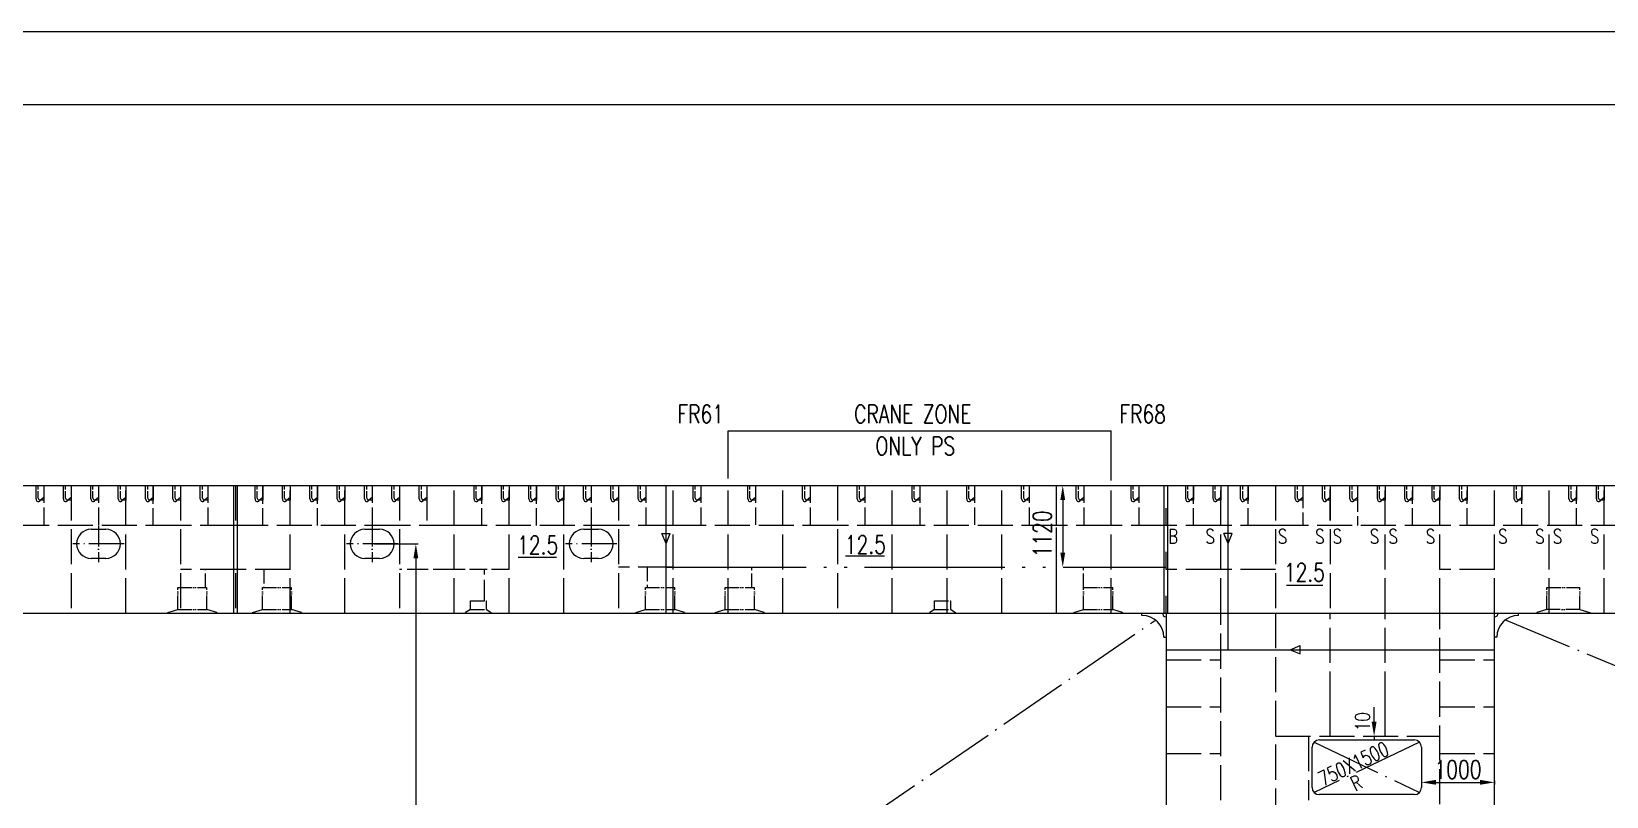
# Model space of a CAD drawing. Extents: x 415194 to 563994, y 453377 to 495577.
# Drawn here: x 459054 to 480630, y 485000 to 495477 of the extents above; entities that cross this region are included whole.
import ezdxf

# ---------------------------------------------------------------- set-up
doc = ezdxf.new("R2010")
doc.units = 0
doc.header["$LTSCALE"] = 40
doc.header["$MEASUREMENT"] = 0
for name, pattern in [('ACAD_ISO02W100', [15, 12, -3]), ('ACAD_ISO03W100', [30, 12, -18]), ('ACAD_ISO04W100', [30.5, 24, -3, 0.5, -3]), ('ACAD_ISO05W100', [34, 24, -3, 0.5, -3, 0.5, -3])]:
    doc.linetypes.add(name, pattern=pattern)
doc.layers.get('0').update_dxf_attribs({"linetype": 'CONTINUOUS'})
doc.layers.get('DEFPOINTS').update_dxf_attribs({"linetype": 'CONTINUOUS'})
for name, color, linetype in [('BT_ENG', 7, 'CONTINUOUS'), ('C-CEN', 4, 'ACAD_ISO04W100'), ('C-CON', 4, 'CONTINUOUS'), ('C-DAS', 4, 'ACAD_ISO02W100'), ('C-PH', 4, 'ACAD_ISO05W100'), ('Y-CON', 2, 'CONTINUOUS'), ('Y-DAS', 2, 'ACAD_ISO02W100'), ('Y-H', 2, 'ACAD_ISO03W100'), ('Y-PH', 2, 'ACAD_ISO05W100')]:
    doc.layers.add(name, color=color, linetype=linetype)
doc.styles.add('ROMANS', font='romans.shx', dxfattribs={"width": 0.75, "height": 250, "bigfont": 'hzdx.shx'})
doc.dimstyles.new('DM-100', dxfattribs={"dimscale": 0, "dimtxt": 250, "dimasz": 200, "dimexe": 30, "dimexo": 30, "dimgap": 50, "dimtad": 1, "dimdec": 0, "dimzin": 0, "dimdsep": 46, "dimtxsty": 'ROMANS', "dimcen": 0, "dimclrd": 1, "dimclre": 1, "dimclrt": 1, "dimadec": 0, "dimazin": 0, "dimtfac": 1, "dimtdec": 0, "dimtmove": 0, "dimatfit": 3, "dimfxl": 1, "dimtolj": 1, "dimtzin": 0, "dimarcsym": 0})

# ---------------------------------------------------------------- blocks, each defined once
blk = doc.blocks.new('*D27')
at = {"color": 1, "linetype": 'ByBlock', "transparency": 16777216}
for p, q in [((463751, 488460), (464349, 488460)), ((464319, 488260), (464319, 478960)), ((463751, 478760), (464349, 478760))]:
    blk.add_line(p, q, dxfattribs=at)
for points in [[(464286, 488260), (464353, 488260), (464319, 488460)], [(464286, 478960), (464353, 478960), (464319, 478760)]]:
    blk.add_solid(points, dxfattribs=at)
at = {"layer": 'DEFPOINTS', "color": 0, "linetype": 'ByBlock', "transparency": 16777216}
for p in [(463721, 488460), (463721, 478760), (464319, 478760)]:
    blk.add_point(p, dxfattribs=at)
at = {"color": 1, "linetype": 'ByBlock', "transparency": 16777216, "insert": (464144, 483610), "char_height": 250, "attachment_point": 5, "rotation": 90, "style": 'ROMANS'}
blk.add_mtext('\\A1;9700', dxfattribs=at)
blk = doc.blocks.new('A$C75882CA2')
at = {"layer": 'C-CON'}
for p, q in [((0, 57), (136, 114)), ((0, 57), (136, 0)), ((136, 0), (136, 114))]:
    blk.add_line(p, q, dxfattribs=at)
blk = doc.blocks.new('*D44')
at = {"color": 1, "linetype": 'ByBlock', "transparency": 16777216}
for p, q in [((478296, 485194), (478896, 485194)), ((479096, 485215), (479096, 485164))]:
    blk.add_line(p, q, dxfattribs=at)
for points in [[(478296, 485228), (478296, 485161), (478096, 485194)], [(478896, 485228), (478896, 485161), (479096, 485194)]]:
    blk.add_solid(points, dxfattribs=at)
at = {"layer": 'DEFPOINTS', "color": 0, "linetype": 'ByBlock', "transparency": 16777216}
for p in [(478096, 485368), (479096, 485245), (479096, 485194)]:
    blk.add_point(p, dxfattribs=at)
at = {"color": 1, "linetype": 'ByBlock', "transparency": 16777216, "insert": (478596, 485369), "char_height": 250, "attachment_point": 5, "style": 'ROMANS'}
blk.add_mtext('\\A1;1000', dxfattribs=at)
blk = doc.blocks.new('A$C771200ED')
at = {"layer": 'C-CON', "linetype": 'ACAD_ISO05W100', "ltscale": 0.2}
for p, q in [((135, 350), (535, 350)), ((135, 50), (135, 350)), ((535, 50), (535, 350)), ((0, 12), (135, 50)), ((0, 12), (0, 0)), ((135, 50), (535, 50)), ((670, 12), (535, 50)), ((670, 12), (670, 0))]:
    blk.add_line(p, q, dxfattribs=at)
blk = doc.blocks.new('0')
for p, q in [((-330, -30), (-330, 0)), ((-30, -330), (0, -330))]:
    blk.add_line(p, q)
blk.add_arc((-330, -330), 300, 0, 90)

msp = doc.modelspace()

# ---------------------------------------------------------------- linework, layer by layer
at = {"color": 2}
msp.add_line((417794.5, 494477.3), (562894.5, 494477.3), dxfattribs=at)
for p, q in [((468596.4, 489353.5), (468596.4, 490007.6)), ((473846.4, 489330.2), (473846.4, 490007.6)), ((459116.4, 489078.4), (459116.4, 489260.4)), ((459491.4, 489078.4), (459491.4, 489260.4)), ((459866.4, 489078.4), (459866.4, 489260.4)), ((460241.4, 489078.4), (460241.4, 489260.4)), ((460616.4, 489078.4), (460616.4, 489260.4)), ((460991.4, 489078.4), (460991.4, 489260.4)), ((461366.4, 489078.4), (461366.4, 489260.4)), ((461821.4, 489260.4), (461821.4, 487510.4)), ((461871.4, 489260.4), (461871.4, 487510.4)), ((462116.4, 489078.4), (462116.4, 489260.4)), ((462491.4, 489078.4), (462491.4, 489260.4)), ((462866.4, 489078.4), (462866.4, 489260.4)), ((463241.4, 489078.4), (463241.4, 489260.4)), ((463616.4, 489078.4), (463616.4, 489260.4)), ((463991.4, 489078.4), (463991.4, 489260.4)), ((464366.4, 489078.4), (464366.4, 489260.4)), ((465116.4, 489078.4), (465116.4, 489260.4)), ((465491.4, 489078.4), (465491.4, 489260.4)), ((465866.4, 489078.4), (465866.4, 489260.4)), ((466241.4, 489078.4), (466241.4, 489260.4)), ((466616.4, 489078.4), (466616.4, 489260.4)), ((466991.4, 489078.4), (466991.4, 489260.4)), ((467366.4, 489078.4), (467366.4, 489260.4)), ((468116.4, 489078.4), (468116.4, 489260.4)), ((468866.4, 489078.4), (468866.4, 489260.4)), ((469616.4, 489078.4), (469616.4, 489260.4)), ((470366.4, 489078.4), (470366.4, 489260.4)), ((471116.4, 489078.4), (471116.4, 489260.4)), ((471866.4, 489078.4), (471866.4, 489260.4)), ((472616.4, 489078.4), (472616.4, 489260.4)), ((473366.4, 489078.4), (473366.4, 489260.4)), ((474116.4, 489078.4), (474116.4, 489260.4)), ((474571.4, 487510.4), (474571.4, 489260.4)), ((474621.4, 487510.4), (474621.4, 489260.4)), ((474866.4, 489078.4), (474866.4, 489260.4)), ((475241.4, 489078.4), (475241.4, 489260.4)), ((475616.4, 489078.4), (475616.4, 489260.4)), ((476366.4, 489078.4), (476366.4, 489260.4)), ((476741.4, 489078.4), (476741.4, 489260.4)), ((477116.4, 489078.4), (477116.4, 489260.4)), ((477491.4, 489078.4), (477491.4, 489260.4)), ((477866.4, 489078.4), (477866.4, 489260.4)), ((478241.4, 489078.4), (478241.4, 489260.4)), ((478616.4, 489078.4), (478616.4, 489260.4)), ((479366.4, 489078.4), (479366.4, 489260.4)), ((480116.4, 489078.4), (480116.4, 489260.4)), ((480491.4, 489078.4), (480491.4, 489260.4)), ((459871.4, 488660.4), (460071.4, 488660.4)), ((463621.4, 488660.4), (463821.4, 488660.4)), ((466621.4, 488660.4), (466821.4, 488660.4)), ((460071.4, 488260.4), (459871.4, 488260.4)), ((463821.4, 488260.4), (463621.4, 488260.4)), ((466821.4, 488260.4), (466621.4, 488260.4)), ((476696.4, 485775.4), (477996.4, 485775.4)), ((476596.4, 485125.4), (476596.4, 485675.4)), ((478096.4, 485675.4), (478096.4, 485125.4)), ((477996.4, 485025.4), (476696.4, 485025.4))]:
    msp.add_line(p, q)
at = {"color": 1}
for p, q in [((467746.4, 487510.4), (467746.4, 489260.4)), ((475446.4, 487010.4), (475446.4, 489260.4)), ((474596.4, 487010.4), (479096.4, 487010.4))]:
    msp.add_line(p, q, dxfattribs=at)
at = {"color": 1, "linetype": 'ByBlock'}
for p, q in [((473181.1, 489060.4), (473181.1, 488340.4)), ((477446.8, 486025.4), (477446.8, 486225.4)), ((477446.8, 485825.4), (477446.8, 485775.4)), ((477446.8, 485825.4), (477446.8, 485775.4))]:
    msp.add_line(p, q, dxfattribs=at)
for centre, radius, start, end in [((459166.4, 489078.4), 50, 180, 220.30049), ((459147.3, 489062.3), 25, 220.30049, 355.62163), ((459171.4, 489085.4), 25, 180, 270), ((459541.4, 489078.4), 50, 180, 220.30049), ((459522.3, 489062.3), 25, 220.30049, 355.62163), ((459546.4, 489085.4), 25, 180, 270), ((459916.4, 489078.4), 50, 180, 220.30049), ((459897.3, 489062.3), 25, 220.30049, 355.62163), ((459921.4, 489085.4), 25, 180, 270), ((460291.4, 489078.4), 50, 180, 220.30049), ((460272.3, 489062.3), 25, 220.30049, 355.62163), ((460296.4, 489085.4), 25, 180, 270), ((460666.4, 489078.4), 50, 180, 220.30049), ((460647.3, 489062.3), 25, 220.30049, 355.62163), ((460671.4, 489085.4), 25, 180, 270), ((461041.4, 489078.4), 50, 180, 220.30049), ((461022.3, 489062.3), 25, 220.30049, 355.62163), ((461046.4, 489085.4), 25, 180, 270), ((461416.4, 489078.4), 50, 180, 220.30049), ((461397.3, 489062.3), 25, 220.30049, 355.62163), ((461421.4, 489085.4), 25, 180, 270), ((462166.4, 489078.4), 50, 180, 220.30049), ((462147.3, 489062.3), 25, 220.30049, 355.62163), ((462171.4, 489085.4), 25, 180, 270), ((462541.4, 489078.4), 50, 180, 220.30049), ((462522.3, 489062.3), 25, 220.30049, 355.62163), ((462546.4, 489085.4), 25, 180, 270), ((462916.4, 489078.4), 50, 180, 220.30049), ((462897.3, 489062.3), 25, 220.30049, 355.62163), ((462921.4, 489085.4), 25, 180, 270), ((463291.4, 489078.4), 50, 180, 220.30049), ((463272.3, 489062.3), 25, 220.30049, 355.62163), ((463296.4, 489085.4), 25, 180, 270), ((463666.4, 489078.4), 50, 180, 220.30049), ((463647.3, 489062.3), 25, 220.30049, 355.62163), ((463671.4, 489085.4), 25, 180, 270), ((464041.4, 489078.4), 50, 180, 220.30049), ((464022.3, 489062.3), 25, 220.30049, 355.62163), ((464046.4, 489085.4), 25, 180, 270), ((464416.4, 489078.4), 50, 180, 220.30049), ((464397.3, 489062.3), 25, 220.30049, 355.62163), ((464421.4, 489085.4), 25, 180, 270), ((465166.4, 489078.4), 50, 180, 220.30049), ((465147.3, 489062.3), 25, 220.30049, 355.62163), ((465171.4, 489085.4), 25, 180, 270), ((465541.4, 489078.4), 50, 180, 220.30049), ((465522.3, 489062.3), 25, 220.30049, 355.62163), ((465546.4, 489085.4), 25, 180, 270), ((465916.4, 489078.4), 50, 180, 220.30049), ((465897.3, 489062.3), 25, 220.30049, 355.62163), ((465921.4, 489085.4), 25, 180, 270), ((466291.4, 489078.4), 50, 180, 220.30049), ((466272.3, 489062.3), 25, 220.30049, 355.62163), ((466296.4, 489085.4), 25, 180, 270), ((466666.4, 489078.4), 50, 180, 220.30049), ((466647.3, 489062.3), 25, 220.30049, 355.62163), ((466671.4, 489085.4), 25, 180, 270), ((467041.4, 489078.4), 50, 180, 220.30049), ((467022.3, 489062.3), 25, 220.30049, 355.62163), ((467046.4, 489085.4), 25, 180, 270), ((467416.4, 489078.4), 50, 180, 220.30049), ((467397.3, 489062.3), 25, 220.30049, 355.62163), ((467421.4, 489085.4), 25, 180, 270), ((468166.4, 489078.4), 50, 180, 220.30049), ((468147.3, 489062.3), 25, 220.30049, 355.62163), ((468171.4, 489085.4), 25, 180, 270), ((468916.4, 489078.4), 50, 180, 220.30049), ((468897.3, 489062.3), 25, 220.30049, 355.62163), ((468921.4, 489085.4), 25, 180, 270), ((469666.4, 489078.4), 50, 180, 220.30049), ((469647.3, 489062.3), 25, 220.30049, 355.62163), ((469671.4, 489085.4), 25, 180, 270), ((470416.4, 489078.4), 50, 180, 220.30049), ((470397.3, 489062.3), 25, 220.30049, 355.62163), ((470421.4, 489085.4), 25, 180, 270), ((471166.4, 489078.4), 50, 180, 220.30049), ((471147.3, 489062.3), 25, 220.30049, 355.62163), ((471171.4, 489085.4), 25, 180, 270), ((471916.4, 489078.4), 50, 180, 220.30049), ((471897.3, 489062.3), 25, 220.30049, 355.62163), ((471921.4, 489085.4), 25, 180, 270), ((472666.4, 489078.4), 50, 180, 220.30049), ((472647.3, 489062.3), 25, 220.30049, 355.62163), ((472671.4, 489085.4), 25, 180, 270), ((473416.4, 489078.4), 50, 180, 220.30049), ((473397.3, 489062.3), 25, 220.30049, 355.62163), ((473421.4, 489085.4), 25, 180, 270), ((474166.4, 489078.4), 50, 180, 220.30049), ((474147.3, 489062.3), 25, 220.30049, 355.62163), ((474171.4, 489085.4), 25, 180, 270), ((474916.4, 489078.4), 50, 180, 220.30049), ((474897.3, 489062.3), 25, 220.30049, 355.62163), ((474921.4, 489085.4), 25, 180, 270), ((475291.4, 489078.4), 50, 180, 220.30049), ((475272.3, 489062.3), 25, 220.30049, 355.62163), ((475296.4, 489085.4), 25, 180, 270), ((475666.4, 489078.4), 50, 180, 220.30049), ((475647.3, 489062.3), 25, 220.30049, 355.62163), ((475671.4, 489085.4), 25, 180, 270), ((476416.4, 489078.4), 50, 180, 220.30049), ((476397.3, 489062.3), 25, 220.30049, 355.62163), ((476421.4, 489085.4), 25, 180, 270), ((476791.4, 489078.4), 50, 180, 220.30049), ((476772.3, 489062.3), 25, 220.30049, 355.62163), ((476796.4, 489085.4), 25, 180, 270), ((477166.4, 489078.4), 50, 180, 220.30049), ((477147.3, 489062.3), 25, 220.30049, 355.62163), ((477171.4, 489085.4), 25, 180, 270), ((477541.4, 489078.4), 50, 180, 220.30049), ((477522.3, 489062.3), 25, 220.30049, 355.62163), ((477546.4, 489085.4), 25, 180, 270), ((477916.4, 489078.4), 50, 180, 220.30049), ((477897.3, 489062.3), 25, 220.30049, 355.62163), ((477921.4, 489085.4), 25, 180, 270), ((478291.4, 489078.4), 50, 180, 220.30049), ((478272.3, 489062.3), 25, 220.30049, 355.62163), ((478296.4, 489085.4), 25, 180, 270), ((478666.4, 489078.4), 50, 180, 220.30049), ((478647.3, 489062.3), 25, 220.30049, 355.62163), ((478671.4, 489085.4), 25, 180, 270), ((479416.4, 489078.4), 50, 180, 220.30049), ((479397.3, 489062.3), 25, 220.30049, 355.62163), ((479421.4, 489085.4), 25, 180, 270), ((480166.4, 489078.4), 50, 180, 220.30049), ((480147.3, 489062.3), 25, 220.30049, 355.62163), ((480171.4, 489085.4), 25, 180, 270), ((480541.4, 489078.4), 50, 180, 220.30049), ((480522.3, 489062.3), 25, 220.30049, 355.62163), ((480546.4, 489085.4), 25, 180, 270), ((459871.4, 488460.4), 200, 90, 270), ((460071.4, 488460.4), 200, 270, 90), ((463621.4, 488460.4), 200, 90, 270), ((463821.4, 488460.4), 200, 270, 90), ((466621.4, 488460.4), 200, 90, 270), ((466821.4, 488460.4), 200, 270, 90), ((474596.4, 487510.4), 50, 180, 270), ((479096.4, 487510.4), 50, 270, 0), ((476696.4, 485675.4), 100, 90, 180), ((477996.4, 485675.4), 100, 0, 90), ((476696.4, 485125.4), 100, 180, 270), ((477996.4, 485125.4), 100, 270, 0)]:
    msp.add_arc(centre, radius, start, end)
for points in [[(473147.8, 489060.4), (473214.5, 489060.4), (473181.1, 489260.4)], [(473147.8, 488340.4), (473214.5, 488340.4), (473181.1, 488140.4)], [(477413.4, 486025.4), (477480.1, 486025.4), (477446.8, 485825.4)]]:
    msp.add_solid(points, dxfattribs=at)
at = {"layer": 'BT_ENG'}
msp.add_line((415294.5, 495477.3), (563894.5, 495477.3), dxfattribs=at)
at = {"layer": 'C-CEN', "ltscale": 0.3}
for p, q in [((459971.4, 488710.4), (459971.4, 488210.4)), ((463721.4, 488710.4), (463721.4, 488210.4)), ((466721.4, 488710.4), (466721.4, 488210.4))]:
    msp.add_line(p, q, dxfattribs=at)
at = {"layer": 'C-CEN', "ltscale": 0.5}
for p, q in [((460321.4, 488460.4), (459621.4, 488460.4)), ((464071.4, 488460.4), (463371.4, 488460.4)), ((467071.4, 488460.4), (466371.4, 488460.4))]:
    msp.add_line(p, q, dxfattribs=at)
at = {"layer": 'C-CEN'}
for p, q in [((449242.1, 470103.6), (474450.7, 487417.1)), ((479234.3, 487422.5), (520948.9, 470102.2)), ((476625.7, 485746.1), (478067.1, 485054.6)), ((478067.1, 485746.1), (476625.7, 485054.6))]:
    msp.add_line(p, q, dxfattribs=at)
at = {"layer": 'C-CON'}
for p, q in [((468596.4, 490007.6), (473846.4, 490007.6)), ((465721.7, 488279.5), (466246.4, 488279.5)), ((476245.8, 487896.2), (476743.1, 487896.2))]:
    msp.add_line(p, q, dxfattribs=at)
at = {"layer": 'C-CON', "linetype": 'ACAD_ISO05W100', "ltscale": 0.2}
for p, q in [((473466.4, 487860.4), (473866.4, 487860.4)), ((473466.4, 487560.4), (473466.4, 487860.4)), ((473866.4, 487560.4), (473866.4, 487860.4)), ((479811.4, 487860.4), (480266.4, 487860.4)), ((479811.4, 487560.4), (479811.4, 487860.4)), ((480266.4, 487560.4), (480266.4, 487860.4)), ((465066.4, 487560.4), (465066.4, 487680.4)), ((465066.4, 487680.4), (465286.4, 487680.4)), ((465286.4, 487560.4), (465286.4, 487680.4)), ((471426.4, 487560.4), (471426.4, 487680.4)), ((471426.4, 487680.4), (471646.4, 487680.4)), ((471646.4, 487560.4), (471646.4, 487680.4)), ((465066.4, 487560.4), (465001.4, 487522.4)), ((465001.4, 487510.4), (465001.4, 487522.4)), ((465066.4, 487560.4), (465286.4, 487560.4)), ((465286.4, 487560.4), (465351.4, 487522.4)), ((465351.4, 487510.4), (465351.4, 487522.4)), ((471426.4, 487560.4), (471361.4, 487522.4)), ((471361.4, 487510.4), (471361.4, 487522.4)), ((471426.4, 487560.4), (471646.4, 487560.4)), ((471646.4, 487560.4), (471711.4, 487522.4)), ((471711.4, 487510.4), (471711.4, 487522.4)), ((473331.4, 487522.4), (473466.4, 487560.4)), ((473331.4, 487522.4), (473331.4, 487510.4)), ((473466.4, 487560.4), (473866.4, 487560.4)), ((474001.4, 487522.4), (473866.4, 487560.4)), ((474001.4, 487522.4), (474001.4, 487510.4)), ((479811.4, 487560.4), (479676.4, 487522.4)), ((479676.4, 487522.4), (479676.4, 487510.4)), ((480266.4, 487560.4), (479811.4, 487560.4)), ((480266.4, 487560.4), (480401.4, 487522.4)), ((480401.4, 487522.4), (480401.4, 487510.4))]:
    msp.add_line(p, q, dxfattribs=at)
at = {"layer": 'C-DAS', "ltscale": 0.2}
for p, q in [((459146.4, 489085.4), (459146.4, 489260.4)), ((459521.4, 489085.4), (459521.4, 489260.4)), ((459896.4, 489085.4), (459896.4, 489260.4)), ((460271.4, 489085.4), (460271.4, 489260.4)), ((460646.4, 489085.4), (460646.4, 489260.4)), ((461021.4, 489085.4), (461021.4, 489260.4)), ((461396.4, 489085.4), (461396.4, 489260.4)), ((462146.4, 489085.4), (462146.4, 489260.4)), ((462521.4, 489085.4), (462521.4, 489260.4)), ((462896.4, 489085.4), (462896.4, 489260.4)), ((463271.4, 489085.4), (463271.4, 489260.4)), ((463646.4, 489085.4), (463646.4, 489260.4)), ((464021.4, 489085.4), (464021.4, 489260.4)), ((464396.4, 489085.4), (464396.4, 489260.4)), ((465146.4, 489085.4), (465146.4, 489260.4)), ((465521.4, 489085.4), (465521.4, 489260.4)), ((465896.4, 489085.4), (465896.4, 489260.4)), ((466271.4, 489085.4), (466271.4, 489260.4)), ((466646.4, 489085.4), (466646.4, 489260.4)), ((467021.4, 489085.4), (467021.4, 489260.4)), ((467396.4, 489085.4), (467396.4, 489260.4)), ((468146.4, 489085.4), (468146.4, 489260.4)), ((468896.4, 489085.4), (468896.4, 489260.4)), ((469646.4, 489085.4), (469646.4, 489260.4)), ((470396.4, 489085.4), (470396.4, 489260.4)), ((471146.4, 489085.4), (471146.4, 489260.4)), ((471896.4, 489085.4), (471896.4, 489260.4)), ((472646.4, 489085.4), (472646.4, 489260.4)), ((473396.4, 489085.4), (473396.4, 489260.4)), ((474146.4, 489085.4), (474146.4, 489260.4)), ((474896.4, 489085.4), (474896.4, 489260.4)), ((475271.4, 489085.4), (475271.4, 489260.4)), ((475646.4, 489085.4), (475646.4, 489260.4)), ((476396.4, 489085.4), (476396.4, 489260.4)), ((476771.4, 489085.4), (476771.4, 489260.4)), ((477146.4, 489085.4), (477146.4, 489260.4)), ((477521.4, 489085.4), (477521.4, 489260.4)), ((477896.4, 489085.4), (477896.4, 489260.4)), ((478271.4, 489085.4), (478271.4, 489260.4)), ((478646.4, 489085.4), (478646.4, 489260.4)), ((479396.4, 489085.4), (479396.4, 489260.4)), ((480146.4, 489085.4), (480146.4, 489260.4)), ((480521.4, 489085.4), (480521.4, 489260.4))]:
    msp.add_line(p, q, dxfattribs=at)
at = {"layer": 'C-DAS'}
for p, q in [((459596.4, 489260.4), (459596.4, 487510.4)), ((460346.4, 487510.4), (460346.4, 489260.4)), ((461096.4, 489260.4), (461096.4, 487510.4)), ((462596.4, 487510.4), (462596.4, 489260.4)), ((463346.4, 487510.4), (463346.4, 489260.4)), ((464096.4, 489260.4), (464096.4, 487510.4)), ((465596.4, 487510.4), (465596.4, 489260.4)), ((466346.4, 487510.4), (466346.4, 489260.4)), ((467096.4, 489260.4), (467096.4, 487510.4)), ((468596.4, 487510.4), (468596.4, 489260.4)), ((469346.4, 487510.4), (469346.4, 489260.4)), ((470096.4, 489260.4), (470096.4, 487510.4)), ((471596.4, 487510.4), (471596.4, 489260.4)), ((472346.4, 487510.4), (472346.4, 489260.4)), ((473096.4, 487510.4), (473096.4, 489260.4)), ((475346.4, 487510.4), (475346.4, 489260.4)), ((476846.4, 489260.4), (476846.4, 487510.4)), ((476846.4, 488780.4), (476846.4, 489210.4)), ((477596.4, 487510.4), (477596.4, 489260.4)), ((478346.4, 487510.4), (478346.4, 489260.4)), ((480596.4, 487510.4), (480596.4, 489260.4)), ((461096.4, 488710.4), (458846.4, 488710.4)), ((464096.4, 488710.4), (461846.4, 488710.4)), ((467096.4, 488710.4), (464846.4, 488710.4)), ((470096.4, 488710.4), (467846.4, 488710.4)), ((473096.4, 488710.4), (470846.4, 488710.4)), ((474596.4, 488710.4), (473846.4, 488710.4)), ((475346.4, 488710.4), (474571.4, 488710.4)), ((478346.4, 488710.4), (476096.4, 488710.4)), ((482096.4, 488710.4), (479096.4, 488710.4)), ((462596.4, 488110.4), (461846.4, 488110.4)), ((475346.4, 484950.4), (475346.4, 487510.4)), ((476096.4, 487510.4), (476096.4, 470010.4)), ((476846.4, 486230.4), (476846.4, 487510.4)), ((477596.4, 486230.4), (477596.4, 487510.4)), ((478346.4, 483093.4), (478346.4, 487510.4)), ((476846.4, 485825.4), (476846.4, 486230.4)), ((477596.4, 485825.4), (477596.4, 486230.4)), ((476096.4, 485825.4), (478346.4, 485825.4)), ((476546.4, 485825.4), (476546.4, 484950.4))]:
    msp.add_line(p, q, dxfattribs=at)
at = {"layer": 'C-DAS', "ltscale": 0.7}
msp.add_line((473096.4, 487510.4), (473096.4, 489260.4), dxfattribs=at)
at = {"layer": 'C-DAS', "ltscale": 0.5}
msp.add_line((465596.4, 488110.4), (464846.4, 488110.4), dxfattribs=at)
at = {"layer": 'C-PH'}
msp.add_line((470739.7, 488291.9), (470206.4, 488291.9), dxfattribs=at)
at = {"layer": 'DEFPOINTS', "color": 0, "linetype": 'ByBlock'}
for p in [(473181.1, 489260.4), (473181.1, 488140.4), (473181.1, 488140.4), (477596.4, 485825.4)]:
    msp.add_point(p, dxfattribs=at)
at = {"layer": 'Y-CON'}
for p, q in [((449096.4, 487510.4), (521096.4, 487510.4)), ((474596.4, 487510.4), (474596.4, 470010.4)), ((479096.4, 470010.4), (479096.4, 487510.4))]:
    msp.add_line(p, q, dxfattribs=at)
for points in [[(456996.4, 489260.4), (463496.4, 489260.4), (474096.4, 489260.4), (513496.4, 489260.4)], [(459221.4, 489260.4), (459221.4, 489060.4), (459171.4, 489060.4), (459221.4, 489100.4)], [(459596.4, 489260.4), (459596.4, 489060.4), (459546.4, 489060.4), (459596.4, 489100.4)], [(459971.4, 489260.4), (459971.4, 489060.4), (459921.4, 489060.4), (459971.4, 489100.4)], [(460346.4, 489260.4), (460346.4, 489060.4), (460296.4, 489060.4), (460346.4, 489100.4)], [(460721.4, 489260.4), (460721.4, 489060.4), (460671.4, 489060.4), (460721.4, 489100.4)], [(461096.4, 489260.4), (461096.4, 489060.4), (461046.4, 489060.4), (461096.4, 489100.4)], [(461471.4, 489260.4), (461471.4, 489060.4), (461421.4, 489060.4), (461471.4, 489100.4)], [(462221.4, 489260.4), (462221.4, 489060.4), (462171.4, 489060.4), (462221.4, 489100.4)], [(462596.4, 489260.4), (462596.4, 489060.4), (462546.4, 489060.4), (462596.4, 489100.4)], [(462971.4, 489260.4), (462971.4, 489060.4), (462921.4, 489060.4), (462971.4, 489100.4)], [(463346.4, 489260.4), (463346.4, 489060.4), (463296.4, 489060.4), (463346.4, 489100.4)], [(463721.4, 489260.4), (463721.4, 489060.4), (463671.4, 489060.4), (463721.4, 489100.4)], [(464096.4, 489260.4), (464096.4, 489060.4), (464046.4, 489060.4), (464096.4, 489100.4)], [(464471.4, 489260.4), (464471.4, 489060.4), (464421.4, 489060.4), (464471.4, 489100.4)], [(465221.4, 489260.4), (465221.4, 489060.4), (465171.4, 489060.4), (465221.4, 489100.4)], [(465596.4, 489260.4), (465596.4, 489060.4), (465546.4, 489060.4), (465596.4, 489100.4)], [(465971.4, 489260.4), (465971.4, 489060.4), (465921.4, 489060.4), (465971.4, 489100.4)], [(466346.4, 489260.4), (466346.4, 489060.4), (466296.4, 489060.4), (466346.4, 489100.4)], [(466721.4, 489260.4), (466721.4, 489060.4), (466671.4, 489060.4), (466721.4, 489100.4)], [(467096.4, 489260.4), (467096.4, 489060.4), (467046.4, 489060.4), (467096.4, 489100.4)], [(467471.4, 489260.4), (467471.4, 489060.4), (467421.4, 489060.4), (467471.4, 489100.4)], [(468221.4, 489260.4), (468221.4, 489060.4), (468171.4, 489060.4), (468221.4, 489100.4)], [(468971.4, 489260.4), (468971.4, 489060.4), (468921.4, 489060.4), (468971.4, 489100.4)], [(469721.4, 489260.4), (469721.4, 489060.4), (469671.4, 489060.4), (469721.4, 489100.4)], [(470471.4, 489260.4), (470471.4, 489060.4), (470421.4, 489060.4), (470471.4, 489100.4)], [(471221.4, 489260.4), (471221.4, 489060.4), (471171.4, 489060.4), (471221.4, 489100.4)], [(471971.4, 489260.4), (471971.4, 489060.4), (471921.4, 489060.4), (471971.4, 489100.4)], [(472721.4, 489260.4), (472721.4, 489060.4), (472671.4, 489060.4), (472721.4, 489100.4)], [(473471.4, 489260.4), (473471.4, 489060.4), (473421.4, 489060.4), (473471.4, 489100.4)], [(474221.4, 489260.4), (474221.4, 489060.4), (474171.4, 489060.4), (474221.4, 489100.4)], [(474971.4, 489260.4), (474971.4, 489060.4), (474921.4, 489060.4), (474971.4, 489100.4)], [(475346.4, 489260.4), (475346.4, 489060.4), (475296.4, 489060.4), (475346.4, 489100.4)], [(475721.4, 489260.4), (475721.4, 489060.4), (475671.4, 489060.4), (475721.4, 489100.4)], [(476471.4, 489260.4), (476471.4, 489060.4), (476421.4, 489060.4), (476471.4, 489100.4)], [(476846.4, 489260.4), (476846.4, 489060.4), (476796.4, 489060.4), (476846.4, 489100.4)], [(477221.4, 489260.4), (477221.4, 489060.4), (477171.4, 489060.4), (477221.4, 489100.4)], [(477596.4, 489260.4), (477596.4, 489060.4), (477546.4, 489060.4), (477596.4, 489100.4)], [(477971.4, 489260.4), (477971.4, 489060.4), (477921.4, 489060.4), (477971.4, 489100.4)], [(478346.4, 489260.4), (478346.4, 489060.4), (478296.4, 489060.4), (478346.4, 489100.4)], [(478721.4, 489260.4), (478721.4, 489060.4), (478671.4, 489060.4), (478721.4, 489100.4)], [(479471.4, 489260.4), (479471.4, 489060.4), (479421.4, 489060.4), (479471.4, 489100.4)], [(480221.4, 489260.4), (480221.4, 489060.4), (480171.4, 489060.4), (480221.4, 489100.4)], [(480596.4, 489260.4), (480596.4, 489060.4), (480546.4, 489060.4), (480596.4, 489100.4)]]:
    msp.add_lwpolyline(points, dxfattribs=at)
at = {"layer": 'Y-DAS', "ltscale": 0.5}
for p, q in [((459221.4, 489260.4), (459221.4, 488710.4)), ((459971.4, 489260.4), (459971.4, 488710.4)), ((460721.4, 488710.4), (460721.4, 489260.4)), ((461471.4, 489260.4), (461471.4, 488710.4)), ((462221.4, 488710.4), (462221.4, 489260.4)), ((462971.4, 488710.4), (462971.4, 489260.4)), ((463721.4, 489260.4), (463721.4, 488710.4)), ((465221.4, 488710.4), (465221.4, 489260.4)), ((465971.4, 488710.4), (465971.4, 489260.4)), ((466721.4, 489260.4), (466721.4, 488710.4)), ((467471.4, 489260.4), (467471.4, 488710.4)), ((468221.4, 489260.4), (468221.4, 488710.4)), ((468971.4, 489260.4), (468971.4, 488710.4)), ((469721.4, 489260.4), (469721.4, 488710.4)), ((470471.4, 489260.4), (470471.4, 488710.4)), ((471221.4, 489260.4), (471221.4, 488710.4)), ((471971.4, 489260.4), (471971.4, 488710.4)), ((472721.4, 489260.4), (472721.4, 488710.4)), ((473471.4, 489260.4), (473471.4, 488710.4)), ((474221.4, 489260.4), (474221.4, 488710.4)), ((474971.4, 488710.4), (474971.4, 489260.4)), ((475721.4, 488710.4), (475721.4, 489260.4)), ((476471.4, 489190.4), (476471.4, 488710.4)), ((477221.4, 489140.4), (477221.4, 488710.4)), ((477971.4, 488710.4), (477971.4, 489190.4)), ((478721.4, 488710.4), (478721.4, 489190.4)), ((479471.4, 488710.4), (479471.4, 489190.4)), ((480221.4, 488710.4), (480221.4, 489190.4))]:
    msp.add_line(p, q, dxfattribs=at)
at = {"layer": 'Y-DAS'}
for p, q in [((464471.4, 489260.4), (464471.4, 488710.4)), ((464846.4, 487510.4), (464846.4, 489260.4)), ((467846.4, 487510.4), (467846.4, 489260.4)), ((470846.4, 487510.4), (470846.4, 489260.4)), ((473846.4, 487510.4), (473846.4, 489260.4)), ((476096.4, 489260.4), (476096.4, 487510.4)), ((479096.4, 487510.4), (479096.4, 489260.4)), ((479846.4, 487510.4), (479846.4, 489260.4)), ((461846.4, 488710.4), (461096.4, 488710.4)), ((464846.4, 488710.4), (464096.4, 488710.4)), ((467846.4, 488710.4), (467096.4, 488710.4)), ((470846.4, 488710.4), (470096.4, 488710.4)), ((473846.4, 488710.4), (473096.4, 488710.4)), ((476096.4, 488710.4), (475346.4, 488710.4)), ((479096.4, 488710.4), (478346.4, 488710.4)), ((461846.4, 488110.4), (461096.4, 488110.4)), ((467846.4, 488140.4), (467096.4, 488140.4)), ((475346.4, 488110.4), (474596.4, 488110.4)), ((476096.4, 488110.4), (475346.4, 488110.4)), ((479096.4, 488110.4), (478346.4, 488110.4)), ((474596.4, 486870.4), (475346.4, 486870.4)), ((478346.4, 486870.4), (479096.4, 486870.4)), ((474596.4, 486230.4), (475346.4, 486230.4)), ((478346.4, 486230.4), (479096.4, 486230.4)), ((474596.4, 485590.4), (475346.4, 485590.4)), ((478346.4, 485590.4), (479096.4, 485590.4))]:
    msp.add_line(p, q, dxfattribs=at)
at = {"layer": 'Y-DAS', "ltscale": 0.4}
for p, q in [((461436.4, 487860.4), (461436.4, 488110.3)), ((462236.4, 488110.3), (462236.4, 487860.4)), ((467486.4, 488140.3), (467486.4, 487860.4)), ((468922.9, 487860.4), (468922.9, 488140.4)), ((473466.4, 487860.4), (473466.4, 488140.4))]:
    msp.add_line(p, q, dxfattribs=at)
at = {"layer": 'Y-DAS', "ltscale": 0.6}
for p, q in [((464846.4, 488110.4), (464096.4, 488110.4)), ((465261.4, 487680.4), (465261.4, 488110.4))]:
    msp.add_line(p, q, dxfattribs=at)
at = {"layer": 'Y-H'}
msp.add_line((461846.4, 489260.4), (461846.4, 487510.4), dxfattribs=at)
at = {"layer": 'Y-H', "ltscale": 0.5}
msp.add_line((474596.4, 487510.4), (474596.4, 489260.4), dxfattribs=at)
at = {"layer": 'Y-PH', "ltscale": 2}
msp.add_line((467746.4, 488140.4), (474596.4, 488140.4), dxfattribs=at)

# ---------------------------------------------------------------- block references
for name, p in [('A$C771200ED', (460921.4, 487510.4)), ('A$C771200ED', (462081.4, 487510.4)), ('A$C771200ED', (467331.4, 487510.4)), ('A$C771200ED', (468421.4, 487510.4)), ('0', (474596.4, 487510.4))]:
    msp.add_blockref(name, p)
at = {"rotation": 90}
msp.add_blockref('0', (479096.4, 487510.4), dxfattribs=at)
at = {"layer": 'C-CON', "xscale": -1, "rotation": 270}
msp.add_blockref('A$C75882CA2', (467689.2, 488464.5), dxfattribs=at)
at = {"layer": 'C-CON', "rotation": 90}
msp.add_blockref('A$C75882CA2', (475503.7, 488464.5), dxfattribs=at)
at = {"layer": 'C-CON'}
msp.add_blockref('A$C75882CA2', (476296.1, 486953.1), dxfattribs=at)

# ---------------------------------------------------------------- texts
at = {"char_height": 250, "width": 4189.533, "attachment_point": 1, "style": 'ROMANS'}
for s, insert in [('FR61', (467904.5, 490363.3)), ('CRANE ZONE', (470323.9, 490363.3)), ('FR68', (473959.6, 490363.3)), ('ONLY PS', (470615.9, 489925.9)), ('12.5', (465707.1, 488569)), ('12.5', (470196.5, 488575.1)), ('12.5', (476210.7, 488195.5))]:
    msp.add_mtext(s, dxfattribs=dict(at, insert=insert))
at = {"color": 1, "linetype": 'ByBlock', "style": 'ROMANS'}
for s, insert, char_height, attachment_point, rotation in [('\\A1;1120', (472900, 488919.4), 250, 6, 90), ('\\A1;10', (477289, 486026.1), 200, 5, 90), ('750X1500', (477164.8, 485448.3), 200, 5, 25.52154), ('R', (477202.9, 485187.7), 200, 5, 25.52154)]:
    msp.add_mtext(s, dxfattribs=dict(at, insert=insert, char_height=char_height, attachment_point=attachment_point, rotation=rotation))
at = {"char_height": 200, "attachment_point": 5, "style": 'ROMANS'}
for s, insert in [('B', (474692.7, 488563.4)), ('S', (475201.8, 488563.4)), ('S', (476192.7, 488563.4)), ('S', (476701.8, 488563.4)), ('S', (476942.7, 488563.4)), ('S', (477451.8, 488563.4)), ('S', (477709.2, 488563.4)), ('S', (478218.3, 488563.4)), ('S', (479209.2, 488563.4)), ('S', (479718.3, 488563.4)), ('S', (479959.2, 488563.4)), ('S', (480468.3, 488563.4))]:
    msp.add_mtext(s, dxfattribs=dict(at, insert=insert))

# ---------------------------------------------------------------- dimensions: what is measured, and where the dimension line sits
dim = msp.add_linear_dim(base=(464319.4, 478760.4), p1=(463721.4, 488460.4), p2=(463721.4, 478760.4), angle=90, dimstyle='DM-100', override={"dimscale": 1, "dimtmove": 1})
dim.commit()
dim.dimension.update_dxf_attribs({"geometry": '*D27', "text_midpoint": (464144.4, 483610.4)})
dim = msp.add_linear_dim(base=(479096.4, 485194.2), p1=(478096.4, 485368.4), p2=(479096.4, 485245.2), dimstyle='DM-100', override={"dimscale": 1, "dimse1": 1, "dimtmove": 1})
dim.commit()
dim.dimension.update_dxf_attribs({"geometry": '*D44', "text_midpoint": (478596.4, 485369.2)})

doc.saveas('drawing.dxf')
